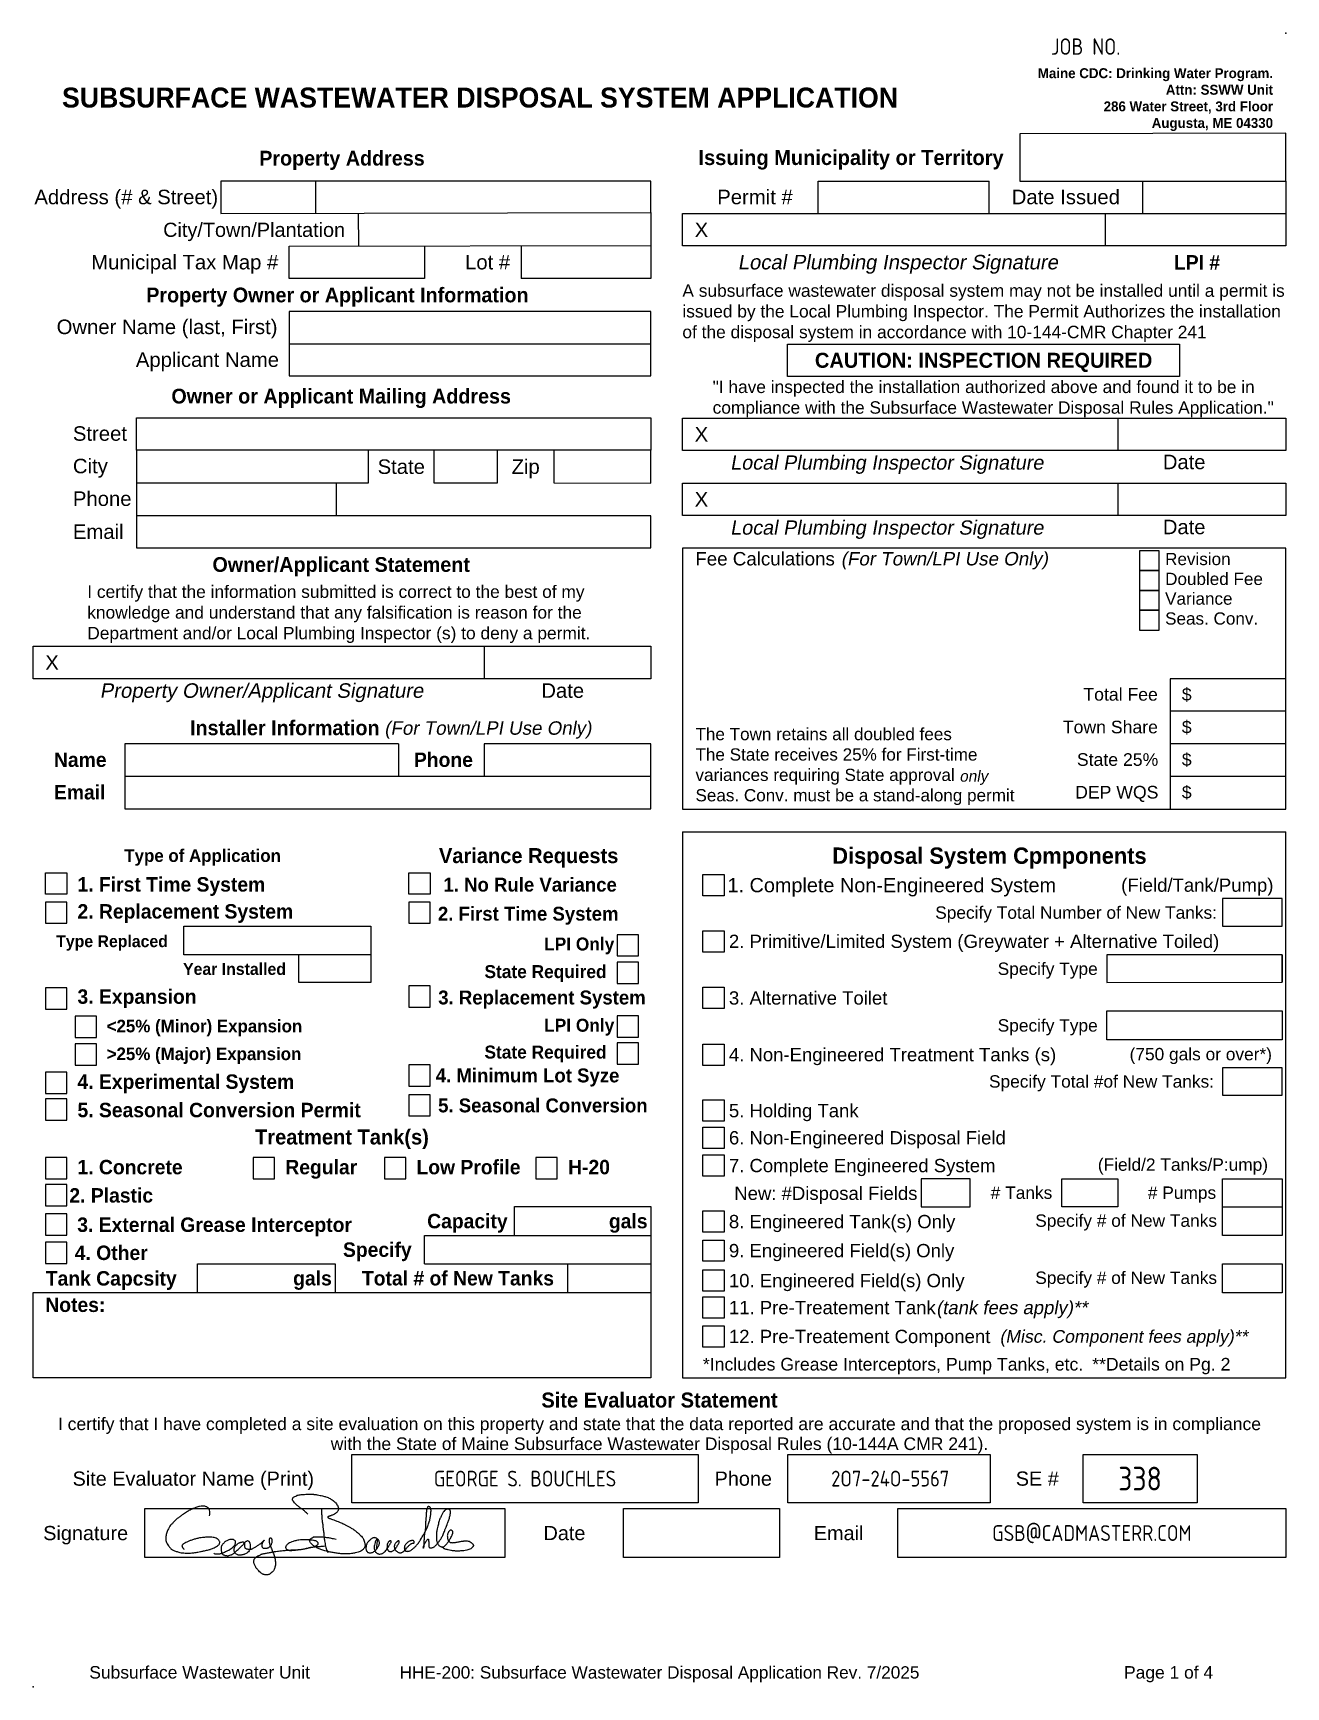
# Model space of a CAD drawing. Header units: feet. Extents: x 12.1 to 20.1, y 4 to 14.5.
import ezdxf
from ezdxf.enums import TextEntityAlignment as Align

# ---------------------------------------------------------------- set-up
doc = ezdxf.new("R2010")
doc.units = ezdxf.units.FT
doc.header["$MEASUREMENT"] = 0
for name, color, linetype in [('FORMLINES', 7, 'Continuous'), ('FORMSIGNATURE', 7, 'Continuous'), ('FORMTEXT', 1, 'Continuous'), ('POINT', 7, 'Continuous')]:
    doc.layers.add(name, color=color, linetype=linetype)
doc.styles.add('Archstyl', font='archstyl.shx', dxfattribs={"height": 0.1})
doc.styles.add('ARIAL', font='arial.ttf', dxfattribs={"height": 0.09})
doc.styles.add('BOLD', font='bold.shx', dxfattribs={"height": 0.0915})

# ---------------------------------------------------------------- blocks, each defined once
blk = doc.blocks.new('GSBSIGNBLUE')
at = {"color": 174}
for points in [[(-0.798, 0.179, 0.063334), (-0.795, 0.197, 0.079036), (-0.796, 0.211, 0.030855), (-0.8, 0.227, 0.067983), (-0.804, 0.233, 0.074044), (-0.812, 0.241, 0.07724), (-0.822, 0.246, 0.051117), (-0.834, 0.25, 0.044448), (-0.85, 0.25, 0.026075), (-0.872, 0.248, 0.045725), (-0.885, 0.245, 0.012534), (-0.9, 0.239, 0.010324), (-0.919, 0.232, 0.008638), (-0.951, 0.217, 0.023808), (-0.963, 0.21, 0.011941), (-0.977, 0.201, 0.005297), (-1.009, 0.179, 0.003086), (-1.03, 0.164, 0.007434), (-1.038, 0.158, 0.024408), (-1.048, 0.149, 0.010424), (-1.069, 0.128, 0.01277), (-1.083, 0.113, 0.0175), (-1.093, 0.101, 0.030346), (-1.1, 0.09, 0.021981), (-1.109, 0.074, 0.022877), (-1.114, 0.061, 0.019782), (-1.119, 0.045, 0.03199), (-1.122, 0.032, 0.022821), (-1.124, 0.013, 0.046204), (-1.123, -0.006, 0.060133), (-1.119, -0.02, 0.040315), (-1.114, -0.031, 0.02485), (-1.103, -0.047, 0.026717), (-1.09, -0.063, 0.047375), (-1.081, -0.071, 0.051997), (-1.069, -0.078, 0.028434), (-1.047, -0.087, 0.021965), (-1.02, -0.095, 0.028627), (-0.998, -0.098, 0.027816), (-0.963, -0.101, 0.02985), (-0.931, -0.099, 0.006069), (-0.898, -0.095, 0.014132), (-0.884, -0.092, 0.002311), (-0.865, -0.089, 0.001828), (-0.842, -0.084, 0.004541), (-0.814, -0.077, 0.007549), (-0.797, -0.073, 0.031269), (-0.79, -0.071, 0.008775), (-0.764, -0.06, 0.025166), (-0.746, -0.051, 0.031942), (-0.733, -0.042, 0.083597), (-0.727, -0.036, 0.073669), (-0.723, -0.026, 0.105066), (-0.722, -0.017, 0.099013), (-0.725, -0.008, 0.074521), (-0.732, 0, 0.065887), (-0.742, 0.007, 0.039791), (-0.757, 0.014, 0.052762), (-0.77, 0.017, 0.02078), (-0.79, 0.018, 0.0183), (-0.813, 0.018, 0.010072), (-0.842, 0.017, 0.015587), (-0.86, 0.015, 0.020786), (-0.886, 0.01, 0.019394), (-0.912, 0.003, 0.014165), (-0.937, -0.005, 0.016303), (-0.958, -0.014, 0.012849), (-0.974, -0.021, 0.014215), (-0.988, -0.029, 0.024071), (-0.996, -0.034, 0.046244), (-1, -0.038, 0.072802), (-1.001, -0.04, 0.057454), (-1.003, -0.043, 0.091715), (-1.003, -0.048, 0.074617), (-1.001, -0.054, 0.024367), (-1, -0.057, 0.01262), (-0.997, -0.061, 0.054108), (-0.994, -0.066, 0.041465), (-0.988, -0.071)], [(-0.065, 0.189, 0.019554), (-0.087, 0.211, 0.030181), (-0.102, 0.224, 0.005234), (-0.12, 0.236, -0.013015), (-0.127, 0.242, -0.01084), (-0.144, 0.255, -0.017895), (-0.153, 0.263, -0.016949), (-0.16, 0.27, -0.010453), (-0.17, 0.282, -0.013845), (-0.174, 0.287, -0.016623), (-0.177, 0.292, -0.085975), (-0.179, 0.296, -0.064654), (-0.18, 0.302, -0.08963), (-0.178, 0.308, -0.104299), (-0.176, 0.312, -0.03656), (-0.171, 0.316, -0.018859), (-0.161, 0.322, -0.011211), (-0.148, 0.329, -0.041485), (-0.145, 0.331, -0.0378), (-0.136, 0.333, -0.020892), (-0.121, 0.335, -0.000425), (-0.107, 0.337, -0.000851), (-0.1, 0.337, -0.000953), (-0.081, 0.339, -0.005404), (-0.078, 0.339, -0.016672), (-0.075, 0.339, -0.002309), (-0.054, 0.339, -0.003005), (-0.035, 0.339, -0.007865), (-0.028, 0.339, -0.017506), (-0.02, 0.338, -0.009276), (-0.004, 0.336, -0.004345), (0.007, 0.334, -0.002535), (0.026, 0.33, -0.006459), (0.044, 0.327, -0.007753), (0.06, 0.323, -0.02274), (0.07, 0.32, -0.014858), (0.086, 0.314, -0.018512), (0.094, 0.31, -0.011844), (0.107, 0.303, -0.032196), (0.123, 0.293, -0.036036), (0.135, 0.282, -0.027124), (0.143, 0.274, -0.021047), (0.152, 0.261, -0.021536), (0.158, 0.252, -0.029243), (0.161, 0.244, -0.061141), (0.163, 0.237, -0.054049), (0.163, 0.228, -0.055895), (0.162, 0.221, -0.0532), (0.159, 0.214, -0.050637), (0.154, 0.207, -0.047015), (0.147, 0.2, -0.031342), (0.133, 0.19, -0.044202), (0.123, 0.185, -0.002307), (0.113, 0.182, -0.003577), (0.107, 0.179, -0.00733), (0.098, 0.176, 0.009609), (0.091, 0.174, 0.036224), (0.089, 0.173, 0.025609), (0.085, 0.171, 0.081547), (0.083, 0.169, 0.146899), (0.083, 0.167, 0.11696), (0.083, 0.166, 0.178235), (0.083, 0.165, 0.005942), (0.085, 0.165, 0.00257), (0.088, 0.163, 0.001083), (0.096, 0.159, 0.001832), (0.102, 0.157, 0.036267), (0.119, 0.151, -0.030046), (0.139, 0.144, -0.001569), (0.152, 0.139, -0.001069), (0.17, 0.131, -0.001856), (0.197, 0.119, -0.005487), (0.206, 0.115, -0.017609), (0.214, 0.111, -0.003733), (0.252, 0.09, -0.003228), (0.275, 0.077, -0.017713), (0.279, 0.074, -0.01531), (0.283, 0.072, -0.006861), (0.29, 0.066, -0.006862), (0.298, 0.059, -0.004012), (0.312, 0.047, -0.011951), (0.321, 0.038, -0.008394), (0.334, 0.025, -0.029271), (0.345, 0.013, -0.053079), (0.349, 0.005, -0.016529), (0.352, -0.001, -0.011925), (0.355, -0.009, -0.007598), (0.357, -0.016, -0.005385), (0.359, -0.026, -0.033513), (0.362, -0.038, -0.056073), (0.362, -0.045, -0.052484), (0.361, -0.049, -0.026437), (0.359, -0.055, -0.046562), (0.354, -0.063, -0.036315), (0.347, -0.072, -0.051928), (0.337, -0.081, -0.050182), (0.325, -0.088, -0.031154), (0.31, -0.094, -0.024006), (0.289, -0.099, -0.016043), (0.261, -0.104, -0.022657), (0.24, -0.106, -0.016955), (0.211, -0.106, -0.020328), (0.187, -0.105, -0.007924), (0.161, -0.102, -0.007089), (0.132, -0.097, -0.007698), (0.101, -0.092, -0.008047), (0.071, -0.085, -0.019206), (0.053, -0.08, -0.013101), (0.026, -0.071, -0.033025), (0.001, -0.06, -0.033202), (-0.021, -0.046, -0.028447), (-0.031, -0.038, -0.024996), (-0.041, -0.029, -0.056174), (-0.048, -0.018, -0.081798), (-0.051, -0.01, -0.108294), (-0.051, -0.002, -0.13766), (-0.048, 0.003, -0.029457), (-0.044, 0.007, -0.021589), (-0.038, 0.011, -0.020711), (-0.026, 0.018, -0.063352), (-0.022, 0.02, -0.046492), (-0.014, 0.021, -0.013816), (0.011, 0.022, -0.003481), (0.036, 0.021, -0.010303), (0.045, 0.021, -0.01522), (0.048, 0.021, -0.001331), (0.083, 0.016, -0.0214), (0.108, 0.012, -0.01411), (0.145, 0.003)], [(0.037, 0.229, 0.003467), (0.037, 0.204, 0.006386), (0.038, 0.191, 0.000552), (0.04, 0.154, 0.00966), (0.04, 0.152, 0.020752), (0.043, 0.133, -0.015249), (0.047, 0.107, -0.00084), (0.049, 0.082, -0.000666), (0.053, 0.05, -0.002816), (0.055, 0.027, 0.002237), (0.058, -0.002, 0.018042), (0.059, -0.009, 0.003032), (0.067, -0.049, 0.041116), (0.072, -0.066, 0.02235), (0.084, -0.095)], [(-0.766, -0.1, 0.047056), (-0.758, -0.105, 0.077298), (-0.753, -0.106, 0.008049), (-0.744, -0.106, 0.019036), (-0.741, -0.106, 0.013635), (-0.732, -0.106, 0.01343), (-0.722, -0.105, 0.022878), (-0.709, -0.102, 0.039547), (-0.701, -0.1, 0.010766), (-0.695, -0.097, 0.004008), (-0.678, -0.089, 0.004162), (-0.656, -0.079, 0.012808), (-0.649, -0.075, 0.029307), (-0.643, -0.071, 0.012737), (-0.63, -0.061, 0.012429), (-0.623, -0.055, 0.013627), (-0.617, -0.049, 0.04032), (-0.612, -0.043, 0.044489), (-0.608, -0.036, 0.04545), (-0.606, -0.031, 0.028475), (-0.604, -0.023, 0.029525), (-0.604, -0.017, 0.047902), (-0.604, -0.014, 0.117801), (-0.605, -0.011, 0.05658), (-0.61, -0.005, 0.054183), (-0.617, -0.001, 0.069538), (-0.622, 0.001, 0.055374), (-0.629, 0.002, 0.036156), (-0.64, 0.001, 0.027724), (-0.654, -0.001, 0.034129), (-0.664, -0.005, 0.03549), (-0.676, -0.011, 0.050616), (-0.683, -0.016, 0.022899), (-0.69, -0.023, 0.019313), (-0.698, -0.032, 0.011929), (-0.703, -0.038, 0.017065), (-0.706, -0.043, 0.063947), (-0.709, -0.049, 0.041694), (-0.711, -0.06, 0.037718), (-0.711, -0.071, 0.029773), (-0.71, -0.084, 0.027815), (-0.709, -0.093, 0.03497), (-0.706, -0.099, 0.07458), (-0.702, -0.107, 0.084842), (-0.696, -0.112, 0.041211), (-0.691, -0.114, 0.029808), (-0.683, -0.117, 0.031254), (-0.671, -0.119, 0.045488), (-0.663, -0.12, 0.042608), (-0.653, -0.118, 0.034611), (-0.64, -0.114, 0.014947), (-0.63, -0.11, 0.036286), (-0.626, -0.108, 0.019241), (-0.618, -0.103, 0.022898), (-0.612, -0.098, 0.001467), (-0.601, -0.088, 0.001607), (-0.591, -0.079, 0.000553), (-0.58, -0.069, 0.000597), (-0.57, -0.059, 0.007389), (-0.56, -0.049, 0.007852), (-0.55, -0.04, 0.038742), (-0.545, -0.033, -0.032622), (-0.538, -0.025, -0.015228), (-0.534, -0.02, -0.011054), (-0.527, -0.014, -0.025086), (-0.525, -0.012, -0.012804), (-0.521, -0.01, -0.145299), (-0.514, -0.007, -0.154848), (-0.507, -0.01, -0.073293), (-0.503, -0.013, -0.069104), (-0.5, -0.018, -0.029572), (-0.498, -0.024, -0.019941), (-0.496, -0.034, -0.038167), (-0.494, -0.049, -0.045155), (-0.495, -0.063, -0.060013), (-0.497, -0.071, -0.044884), (-0.502, -0.082, -0.064715), (-0.514, -0.096, -0.079827), (-0.526, -0.104, -0.016987), (-0.536, -0.108, -0.019803), (-0.545, -0.111, -0.016699), (-0.556, -0.114, -0.019991), (-0.566, -0.116, -0.057911), (-0.576, -0.116, -0.064595), (-0.586, -0.114, -0.0503), (-0.592, -0.111, -0.034874), (-0.601, -0.105, -0.034967), (-0.607, -0.099, -0.045653), (-0.611, -0.093, -0.080633), (-0.614, -0.086, -0.059312), (-0.615, -0.076, -0.055072), (-0.614, -0.065, -0.069013), (-0.611, -0.056, -0.028116), (-0.606, -0.049, -0.032813), (-0.601, -0.043, -0.025014), (-0.593, -0.035, -0.03212), (-0.586, -0.029, -0.027142), (-0.578, -0.024, -0.034642), (-0.571, -0.021, -0.023141), (-0.565, -0.019, -0.02186), (-0.559, -0.018, -0.032155), (-0.553, -0.017, -0.028315), (-0.547, -0.017, -0.060544), (-0.542, -0.018, -0.112785), (-0.54, -0.02, -0.080296), (-0.538, -0.022, -0.100268), (-0.537, -0.024, -0.019692), (-0.537, -0.029, 0.01007), (-0.537, -0.038, 0.004202), (-0.536, -0.048, 0.006874), (-0.536, -0.053, 0.119394), (-0.534, -0.06, 0.110135), (-0.528, -0.065, 0.04801), (-0.524, -0.067, 0.033595), (-0.517, -0.069, 0.024154), (-0.506, -0.071, 0.034817), (-0.499, -0.072, 0.042767), (-0.489, -0.071, 0.061444), (-0.482, -0.069, 0.011652), (-0.476, -0.066, 0.009363), (-0.468, -0.061, 0.006192), (-0.449, -0.051, 0.020646), (-0.443, -0.047, 0.006627), (-0.436, -0.042, 0.004577), (-0.425, -0.034, 0.001556), (-0.414, -0.026, 0.002358), (-0.408, -0.02, 0.007592), (-0.402, -0.015, 0.016614), (-0.399, -0.013, 0.032652), (-0.397, -0.011, -0.017692), (-0.393, -0.007, -0.01043), (-0.392, -0.005, -0.034325), (-0.392, -0.005, -0.469087), (-0.391, -0.005, -0.189596), (-0.391, -0.006, -0.097243), (-0.392, -0.007, -0.017836), (-0.396, -0.011, -0.015823), (-0.399, -0.015, 0.032084), (-0.4, -0.016, 0.050155), (-0.401, -0.018, 0.020564), (-0.404, -0.024, 0.02126), (-0.406, -0.028, 0.017019), (-0.407, -0.035, 0.035805), (-0.408, -0.04, 0.035785), (-0.409, -0.046, 0.056894), (-0.408, -0.049, 0.037687), (-0.406, -0.054, 0.077869), (-0.403, -0.059, 0.094761), (-0.399, -0.061, 0.061992), (-0.395, -0.063, 0.037497), (-0.387, -0.064, 0.024317), (-0.377, -0.064, 0.036401), (-0.371, -0.064, 0.039412), (-0.365, -0.062, 0.037549), (-0.36, -0.06, 0.058642), (-0.353, -0.055, 0.041075), (-0.345, -0.046, 0.023236), (-0.339, -0.039, 0.028208), (-0.335, -0.032, 0.038185), (-0.331, -0.022, 0.078415), (-0.33, -0.017, 0.014953), (-0.33, -0.013, 0.007353), (-0.331, -0.005, 0.009756), (-0.331, 0.001, 0.0202), (-0.332, 0.004, 0.142941), (-0.333, 0.006, 0.060312), (-0.337, 0.01, 0.078888), (-0.342, 0.012, 0.127717), (-0.346, 0.012, 0.083145), (-0.348, 0.011, 0.097039), (-0.35, 0.009, 0.073001), (-0.351, 0.006, 0.049926), (-0.353, 0, 0.020751), (-0.353, -0.006, 0.02437), (-0.353, -0.012, 0.029547), (-0.351, -0.026, 0.03786), (-0.348, -0.037, 0.002876), (-0.344, -0.048, 0.003584), (-0.34, -0.058, 0.001013), (-0.334, -0.074, 0.001251), (-0.328, -0.088, 0.013901), (-0.322, -0.103, -0.015048), (-0.316, -0.117, -0.017553), (-0.314, -0.123, -0.01671), (-0.312, -0.13, -0.022252), (-0.31, -0.137, -0.009231), (-0.308, -0.152, -0.013032), (-0.307, -0.164, -0.011765), (-0.307, -0.179, -0.032701), (-0.307, -0.189, -0.02471), (-0.31, -0.204, -0.042031), (-0.314, -0.216, -0.044391), (-0.319, -0.228, -0.02984), (-0.324, -0.234, -0.021222), (-0.332, -0.243, -0.036468), (-0.343, -0.253, -0.058006), (-0.351, -0.258, -0.049504), (-0.358, -0.26, -0.040171), (-0.367, -0.262, -0.032149), (-0.379, -0.262, -0.033323), (-0.39, -0.26, -0.029201), (-0.399, -0.258, -0.050238), (-0.404, -0.256, -0.045558), (-0.412, -0.25, -0.025673), (-0.425, -0.239, -0.005647), (-0.435, -0.227, -0.01206), (-0.44, -0.222, -0.012256), (-0.447, -0.214, -0.015196), (-0.452, -0.207, -0.023128), (-0.455, -0.201, -0.011463), (-0.461, -0.19, -0.025541), (-0.465, -0.18, -0.040064), (-0.467, -0.173, -0.048493), (-0.468, -0.168, -0.028112), (-0.467, -0.16, -0.035555), (-0.466, -0.151, -0.05184), (-0.464, -0.146, -0.055307), (-0.46, -0.14, -0.037314), (-0.453, -0.133, -0.019216), (-0.444, -0.125, -0.050507), (-0.44, -0.123, -0.004072), (-0.434, -0.12, 0.003424), (-0.427, -0.117, 0.003364), (-0.419, -0.112, -0.004514), (-0.413, -0.109, -0.039184), (-0.405, -0.106, -0.02915), (-0.393, -0.103, -0.015712), (-0.382, -0.102, 0.018202), (-0.372, -0.1, 0.000067), (-0.358, -0.098, -0.00008), (-0.344, -0.095, -0.000054), (-0.321, -0.09, -0.000365), (-0.318, -0.09, -0.013378), (-0.313, -0.089, -0.002883), (-0.292, -0.086, -0.00069), (-0.273, -0.084, -0.002233), (-0.267, -0.083, -0.00124), (-0.261, -0.083, -0.000378), (-0.24, -0.08, -0.001379), (-0.226, -0.079, -0.001542), (-0.214, -0.078, -0.018517), (-0.197, -0.077, 0.009624), (-0.166, -0.076, 0.004083), (-0.138, -0.074, 0.007007), (-0.122, -0.072, 0.011882), (-0.101, -0.07, 0.012949), (-0.083, -0.066, 0.00081), (-0.074, -0.065, 0.000343), (-0.054, -0.061, 0.001269), (-0.033, -0.056, 0.003092), (-0.024, -0.054, 0.045354), (-0.02, -0.053, 0.01151), (-0.005, -0.046, 0.023951), (0.002, -0.042, 0.03098), (0.007, -0.039, 0.119903), (0.011, -0.034, 0.104066), (0.012, -0.028, 0.071864), (0.011, -0.024, 0.080117), (0.01, -0.02, 0.080628), (0.006, -0.016, 0.059511), (-0.001, -0.012, 0.03211), (-0.012, -0.008, 0.031617), (-0.023, -0.005, 0.018995), (-0.041, -0.003, 0.011454), (-0.069, -0.001, 0.015586), (-0.106, -0.001, 0.022676), (-0.131, -0.003, 0.028372), (-0.149, -0.006, 0.020094), (-0.175, -0.013, 0.026838), (-0.194, -0.021, 0.034471), (-0.209, -0.028, 0.048729), (-0.216, -0.034, 0.038812), (-0.225, -0.043, 0.07572), (-0.23, -0.053, 0.138463), (-0.231, -0.059, 0.108715), (-0.229, -0.064, 0.066398), (-0.223, -0.07, 0.043731), (-0.215, -0.075, 0.065569), (-0.209, -0.078, 0.064745), (-0.194, -0.08, 0.027433), (-0.157, -0.077, 0.004042), (-0.115, -0.072, 0.01346), (-0.103, -0.07, 0.007851), (-0.074, -0.064, -0.008919), (-0.048, -0.058, -0.003816), (-0.023, -0.054, -0.017644), (-0.017, -0.053, -0.007749), (-0.01, -0.052, 0.001438), (0.027, -0.05, 0.002074), (0.04, -0.049, 0.001082), (0.065, -0.047)]]:
    blk.add_lwpolyline(points, format="xyb", dxfattribs=at)
at = {"color": 174, "flags": 128}
blk.add_lwpolyline([(0.447, -0.063, 0.019069), (0.45, -0.045, 0.021797), (0.452, -0.029, 0.015141), (0.454, -0.001, 0.084774), (0.453, 0.004, 0.124986), (0.45, 0.008, 0.075767), (0.444, 0.012, 0.070021), (0.435, 0.015, 0.08714), (0.427, 0.015, 0.047481), (0.419, 0.013, 0.059054), (0.413, 0.009, 0.022873), (0.405, 0.004, 0.018121), (0.396, -0.005, 0.017692), (0.385, -0.015, 0.032686), (0.38, -0.022, 0.044538), (0.376, -0.028, 0.028895), (0.372, -0.039, 0.029198), (0.37, -0.049, 0.025987), (0.368, -0.06, 0.046246), (0.368, -0.068, 0.039191), (0.37, -0.078, 0.086301), (0.373, -0.085, 0.079324), (0.38, -0.092, 0.092956), (0.387, -0.096, 0.066943), (0.399, -0.097, 0.057401), (0.413, -0.096, 0.077201), (0.423, -0.092, 0.039801), (0.433, -0.086, 0.044164), (0.441, -0.078, 0.023845), (0.449, -0.068, 0.020117), (0.458, -0.054, 0.027302), (0.464, -0.042, 0.037642), (0.467, -0.033, 0.082517), (0.469, -0.022, 0.072199), (0.466, -0.01, 0.031741), (0.463, -0.004, 0.045976), (0.461, 0, 0.062258), (0.458, 0.004, 0.107768), (0.455, 0.005, 0.149442), (0.452, 0.005, 0.151165), (0.449, 0.003, 0.0158), (0.447, -0.001, 0.009207), (0.443, -0.006, 0.005613), (0.438, -0.016, 0.021415), (0.437, -0.019, 0.050281), (0.436, -0.022, 0.009029), (0.432, -0.04, 0.013887), (0.429, -0.059, 0.054918), (0.429, -0.063, 0.047613), (0.43, -0.067, 0.016009), (0.434, -0.079, 0.013221), (0.437, -0.088, 0.041183), (0.439, -0.091, 0.063336), (0.441, -0.093, 0.020718), (0.447, -0.098, 0.032952), (0.453, -0.103, 0.041769), (0.459, -0.105, 0.083978), (0.466, -0.107, 0.049346), (0.478, -0.106, 0.036459), (0.488, -0.104, 0.045871), (0.495, -0.1, 0.043766), (0.505, -0.094, 0.06048), (0.512, -0.087, 0.011224), (0.521, -0.075, 0.011109), (0.529, -0.062, 0.000206), (0.538, -0.048, 0.000448), (0.542, -0.042, 0.001205), (0.546, -0.036, 0.000755), (0.552, -0.026, 0.040135), (0.555, -0.02, 0.053738), (0.557, -0.016, 0.08952), (0.557, -0.013, 0.088537), (0.556, -0.011, 0.105258), (0.554, -0.009, 0.089576), (0.552, -0.008, 0.067026), (0.549, -0.008, 0.080409), (0.547, -0.008, 0.053454), (0.544, -0.01, 0.043186), (0.541, -0.012, 0.029945), (0.538, -0.015, 0.027491), (0.535, -0.019, 0.040188), (0.531, -0.025, 0.045762), (0.528, -0.031, 0.024242), (0.527, -0.037, 0.032881), (0.526, -0.041, 0.015479), (0.526, -0.047, 0.01074), (0.526, -0.055, 0.012799), (0.527, -0.061, 0.012342), (0.527, -0.067, 0.058575), (0.529, -0.072, 0.04527), (0.532, -0.079, 0.061147), (0.535, -0.082, 0.047795), (0.539, -0.085, 0.087204), (0.544, -0.087, 0.072466), (0.552, -0.088, 0.059061), (0.56, -0.087, 0.057003), (0.568, -0.083, 0.030902), (0.577, -0.077, 0.044845), (0.583, -0.072, 0.014436), (0.59, -0.063, 0.021023), (0.595, -0.057, 0.00772), (0.601, -0.048, 0.005676), (0.608, -0.036, 0.010636), (0.614, -0.027, 0.0303), (0.615, -0.024, 0.066996), (0.616, -0.022, 0.023738), (0.616, -0.016, 0.043793), (0.616, -0.013, 0.08735), (0.615, -0.011, 0.199056), (0.614, -0.009, 0.119841), (0.61, -0.009, 0.035728), (0.607, -0.01, 0.058385), (0.606, -0.011, 0.026167), (0.602, -0.013, 0.018239), (0.598, -0.017, 0.012878), (0.595, -0.02, 0.010292), (0.59, -0.024, 0.044345), (0.587, -0.03, 0.032127), (0.582, -0.038, 0.061046), (0.58, -0.045, 0.06067), (0.579, -0.053, 0.042567), (0.581, -0.061, 0.043732), (0.583, -0.068, 0.023406), (0.586, -0.074, 0.028089), (0.588, -0.078, 0.048202), (0.592, -0.082, 0.025505), (0.6, -0.089, 0.051452), (0.61, -0.095, 0.062482), (0.618, -0.098, 0.064996), (0.626, -0.099, 0.10661), (0.631, -0.098, 0.022686), (0.636, -0.095, 0.015494), (0.643, -0.09, 0.00883), (0.656, -0.081, 0.034054), (0.659, -0.078, 0.029625), (0.665, -0.071, -0.017431), (0.675, -0.058, -0.003404), (0.682, -0.051, -0.003555), (0.688, -0.044, -0.034055), (0.697, -0.036, -0.046767), (0.704, -0.031, -0.042353), (0.707, -0.029, -0.020781), (0.714, -0.027, -0.105194), (0.719, -0.027, 0.129532), (0.723, -0.027, 0.206149), (0.727, -0.024, 0.132467), (0.728, -0.017, 0.036267), (0.727, -0.015, 0.048404), (0.726, -0.012, 0.08444), (0.724, -0.009, 0.118296), (0.721, -0.007, 0.083141), (0.717, -0.006, 0.044028), (0.708, -0.007, 0.013801), (0.701, -0.009, 0.019775), (0.696, -0.01, 0.036647), (0.688, -0.014, 0.044248), (0.681, -0.018, 0.033369), (0.676, -0.023, 0.018407), (0.668, -0.031, 0.020995), (0.66, -0.041, 0.051857), (0.658, -0.045, 0.047214), (0.656, -0.049, 0.027368), (0.655, -0.057, 0.021453), (0.654, -0.064, 0.027132), (0.655, -0.069, 0.053433), (0.655, -0.073, 0.050438), (0.657, -0.078, 0.074963), (0.659, -0.081, 0.056893), (0.663, -0.084, 0.080418), (0.668, -0.086, 0.05487), (0.676, -0.087, 0.056375), (0.687, -0.086, 0.063057), (0.696, -0.083, 0.02568), (0.707, -0.076, 0.037366), (0.714, -0.071, 0.003797), (0.723, -0.064, 0.004375), (0.73, -0.057, 0.004628), (0.74, -0.048, 0.007382), (0.746, -0.042, 0.036567), (0.756, -0.03, 0.023158), (0.77, -0.009, 0.000414), (0.774, -0.002, -0.000463), (0.778, 0.005, -0.002416), (0.796, 0.035, 0.006884), (0.803, 0.046, 0.016806), (0.804, 0.049, 0.002127), (0.816, 0.073, 0.002215), (0.826, 0.094, 0.006237), (0.829, 0.101, 0.01736), (0.832, 0.108, 0.007422), (0.838, 0.126, 0.006099), (0.843, 0.141, 0.016697), (0.844, 0.146, 0.008248), (0.845, 0.152, 0.003825), (0.848, 0.166, 0.003174), (0.85, 0.18, 0.004701), (0.852, 0.19, 0.011962), (0.852, 0.196, 0.005353), (0.853, 0.209, 0.018213), (0.854, 0.217, 0.027865), (0.853, 0.222, 0.049847), (0.853, 0.226, 0.021213), (0.85, 0.234, 0.026481), (0.847, 0.24, 0.047344), (0.845, 0.243, 0.067569), (0.843, 0.245, 0.044818), (0.84, 0.246, 0.094203), (0.836, 0.247, 0.09821), (0.832, 0.247, 0.06865), (0.829, 0.245, 0.131269), (0.828, 0.244, 0.015705), (0.827, 0.242, 0.007132), (0.825, 0.236, 0.00626), (0.821, 0.224, 0.020384), (0.82, 0.221, 0.03675), (0.819, 0.216, 0.011237), (0.818, 0.2, 0.020066), (0.818, 0.184, -0.032058), (0.817, 0.175, -0.030745), (0.816, 0.167, 0.038738), (0.815, 0.16, 0.001194), (0.814, 0.147, -0.000979), (0.813, 0.132, -0.000159), (0.812, 0.115, 0.000143), (0.811, 0.098, 0.006544), (0.811, 0.084, -0.006691), (0.81, 0.072, -0.048437), (0.808, 0.057, 0.035788), (0.804, 0.038, 0.005689), (0.802, 0.017, 0.008191), (0.801, 0.001, 0.002444), (0.8, -0.014, 0.002129), (0.799, -0.033, 0.00847), (0.799, -0.044, -0.007188), (0.798, -0.058, -0.028277), (0.798, -0.062, -0.119086), (0.797, -0.063, -0.294302), (0.797, -0.064, -0.226316), (0.796, -0.063, -0.14742), (0.796, -0.062, -0.023786), (0.797, -0.057, -0.020806), (0.8, -0.044, -0.034569), (0.803, -0.037, -0.024835), (0.806, -0.029, -0.014619), (0.814, -0.016, -0.014577), (0.82, -0.008, -0.01756), (0.825, -0.001, -0.057482), (0.829, 0.003, -0.131702), (0.832, 0.003, -0.133331), (0.834, 0.003, -0.236408), (0.834, 0.002, -0.030291), (0.835, 0, -0.009713), (0.835, -0.006, -0.001378), (0.836, -0.014, -0.001534), (0.836, -0.02, -0.030978), (0.836, -0.032, 0.028815), (0.836, -0.045, 0.055094), (0.837, -0.052, 0.081927), (0.839, -0.056, 0.088041), (0.841, -0.058, 0.066257), (0.845, -0.06, 0.039651), (0.849, -0.061, 0.061455), (0.852, -0.062, 0.047036), (0.856, -0.061, 0.021318), (0.864, -0.059, 0.022755), (0.873, -0.055, 0.038044), (0.878, -0.053, 0.057134), (0.884, -0.047, 0.023267), (0.898, -0.032, 0.011139), (0.913, -0.013, 0.017238), (0.922, -0.001, 0.015407), (0.935, 0.02, 0.028732), (0.941, 0.032, 0.003341), (0.947, 0.047, 0.003922), (0.953, 0.061, 0.000764), (0.962, 0.084, 0.001016), (0.969, 0.102, 0.003259), (0.976, 0.122, 0.002579), (0.985, 0.148, 0.0113), (0.99, 0.16, 0.008778), (0.994, 0.176, 0.021524), (0.996, 0.185, 0.015251), (0.998, 0.197, 0.033611), (0.998, 0.205, 0.033431), (0.998, 0.212, 0.059751), (0.996, 0.217, 0.062417), (0.994, 0.222, 0.070388), (0.99, 0.225, 0.072667), (0.987, 0.227, 0.05231), (0.983, 0.228, 0.040545), (0.977, 0.229, 0.047609), (0.971, 0.228, 0.062252), (0.966, 0.226, 0.060338), (0.961, 0.223, 0.038915), (0.955, 0.217, 0.024358), (0.945, 0.204, 0.040078), (0.94, 0.196, 0.008805), (0.935, 0.186, -0.0086), (0.93, 0.175, -0.008918), (0.923, 0.163, 0.015839), (0.92, 0.157, 0.0288), (0.917, 0.15, 0.012367), (0.912, 0.133, 0.004815), (0.908, 0.116, 0.005219), (0.904, 0.1, 0.005943), (0.9, 0.082, 0.009821), (0.897, 0.071, 0.012241), (0.895, 0.057, 0.013529), (0.894, 0.045, 0.002609), (0.894, 0.04, 0.002336), (0.894, 0.035, 0.008537), (0.893, 0.025, 0.006686), (0.893, 0.012, 0.019438), (0.894, 0.004, 0.013455), (0.895, -0.007, 0.025888), (0.897, -0.014, 0.021744), (0.899, -0.022, 0.036414), (0.901, -0.027, 0.019974), (0.906, -0.035, 0.056041), (0.912, -0.043, 0.054713), (0.92, -0.049, 0.059689), (0.926, -0.052, 0.052212), (0.933, -0.054, 0.071168), (0.943, -0.054, 0.092321), (0.951, -0.051, 0.03528), (0.957, -0.047, 0.040799), (0.962, -0.042, 0.014553), (0.971, -0.032, 0.016368), (0.978, -0.022, 0.008634), (0.99, -0.004, 0.021657), (0.994, 0.003, 0.003152), (0.998, 0.01, 0.001572), (1.005, 0.024, 0.003061), (1.01, 0.034, 0.004151), (1.013, 0.041, 0.054884), (1.015, 0.045, 0.029181), (1.016, 0.052, 0.074558), (1.016, 0.058, 0.068342), (1.014, 0.064, 0.086031), (1.011, 0.067, 0.080434), (1.007, 0.07, 0.110612), (1.002, 0.071, 0.102336), (0.997, 0.07, 0.072383), (0.991, 0.066, 0.076952), (0.986, 0.061, 0.020711), (0.983, 0.055, 0.022743), (0.98, 0.05, 0.024474), (0.977, 0.041, 0.029196), (0.975, 0.034, 0.051184), (0.975, 0.024, 0.040153), (0.976, 0.012, 0.02356), (0.978, 0.004, 0.033034), (0.98, -0.002, 0.033035), (0.982, -0.007, 0.025607), (0.986, -0.012, 0.064788), (0.991, -0.017, 0.072673), (0.996, -0.02, 0.069103), (1.005, -0.022, 0.04806), (1.017, -0.022, 0.007862), (1.036, -0.02, 0.013121), (1.048, -0.018, 0.002229), (1.062, -0.015, -0.002885), (1.073, -0.013, -0.003564), (1.086, -0.011, -0.004558), (1.096, -0.01, -0.029202), (1.101, -0.009, -0.010233), (1.117, -0.009, -0.024797), (1.129, -0.01, -0.047428), (1.135, -0.011, -0.057891), (1.14, -0.013, -0.021229), (1.152, -0.021, -0.016945), (1.16, -0.028, -0.033603), (1.164, -0.032, -0.065099), (1.167, -0.036, -0.067895), (1.169, -0.041, -0.054437), (1.17, -0.045, -0.100087), (1.169, -0.047, -0.041196), (1.168, -0.049, -0.026614), (1.166, -0.052, -0.019934), (1.163, -0.055, -0.011429), (1.159, -0.059, -0.056048), (1.15, -0.067, -0.044437), (1.136, -0.073, -0.036772), (1.12, -0.078, -0.026424), (1.098, -0.082, -0.011628), (1.074, -0.084, -0.017443), (1.058, -0.085, -0.017575), (1.03, -0.084, -0.029052), (1.013, -0.082, -0.004742), (1.001, -0.08, -0.002826), (0.981, -0.076, -0.005069), (0.974, -0.074, -0.002666), (0.959, -0.07, -0.084533), (0.952, -0.067, -0.04308), (0.94, -0.058)], format="xyb", dxfattribs=at)

msp = doc.modelspace()

# ---------------------------------------------------------------- linework, layer by layer
at = {"layer": 'FORMLINES'}
for p, q in [((16.032, 13.562), (13.306, 13.562)), ((13.306, 13.562), (13.307, 13.357)), ((13.906, 13.562), (13.906, 13.358)), ((16.032, 13.363), (16.032, 13.562)), ((17.091, 13.562), (18.176, 13.562)), ((17.091, 13.357), (17.091, 13.562)), ((18.176, 13.357), (18.176, 13.562)), ((19.148, 13.357), (19.148, 13.562)), ((20.054, 13.562), (20.056, 13.357)), ((13.307, 13.357), (16.032, 13.363)), ((14.177, 13.359), (14.178, 13.15)), ((16.032, 13.363), (16.032, 13.154)), ((16.231, 13.151), (16.231, 13.357)), ((16.231, 13.357), (20.056, 13.357)), ((18.913, 13.151), (18.913, 13.357)), ((20.056, 13.357), (20.056, 13.151)), ((13.739, 13.149), (16.032, 13.154)), ((13.74, 12.945), (13.739, 13.149)), ((14.597, 13.15), (14.597, 12.945)), ((15.209, 13.152), (15.209, 12.945)), ((16.032, 13.154), (16.032, 12.945)), ((20.056, 13.151), (16.231, 13.151)), ((14.597, 12.945), (13.74, 12.945)), ((16.032, 12.945), (15.209, 12.945)), ((16.032, 12.736), (13.74, 12.736)), ((13.74, 12.736), (13.74, 12.529)), ((16.032, 12.529), (16.032, 12.736)), ((13.74, 12.529), (13.74, 12.327)), ((16.032, 12.327), (16.032, 12.529)), ((16.897, 12.324), (16.897, 12.529)), ((16.897, 12.529), (19.382, 12.529)), ((19.382, 12.529), (19.382, 12.324)), ((13.74, 12.327), (16.032, 12.327)), ((19.382, 12.324), (16.897, 12.324)), ((12.773, 11.856), (12.773, 12.062)), ((12.773, 12.062), (16.032, 12.062)), ((16.032, 12.062), (16.032, 11.856)), ((18.99, 12.059), (18.99, 11.855)), ((16.032, 11.856), (12.773, 11.856)), ((12.773, 11.856), (12.773, 11.649)), ((14.657, 11.856), (14.657, 11.649)), ((15.059, 11.649), (15.059, 11.856)), ((15.417, 11.856), (15.417, 11.649)), ((16.032, 11.647), (16.032, 11.856)), ((12.773, 11.649), (12.773, 11.44)), ((14.657, 11.649), (15.059, 11.649)), ((15.417, 11.649), (16.032, 11.647)), ((18.99, 11.648), (18.99, 11.443)), ((12.773, 11.44), (12.773, 11.238)), ((16.032, 11.44), (12.773, 11.44)), ((16.032, 11.238), (16.032, 11.44)), ((12.773, 11.238), (16.032, 11.238)), ((14.976, 10.614), (14.976, 10.408)), ((19.322, 10.408), (19.322, 9.582)), ((20.056, 10.408), (19.322, 10.408)), ((20.056, 10.202), (19.322, 10.202)), ((12.699, 9.995), (12.699, 9.789)), ((14.432, 9.995), (12.699, 9.995)), ((14.432, 9.995), (14.432, 9.789)), ((16.032, 9.995), (14.976, 9.995)), ((14.976, 9.995), (14.976, 9.789)), ((16.032, 9.789), (16.032, 9.995)), ((20.056, 9.995), (19.322, 9.995)), ((12.699, 9.789), (12.699, 9.583)), ((16.032, 9.789), (12.699, 9.789)), ((16.032, 9.583), (16.032, 9.789)), ((20.056, 9.788), (19.322, 9.788)), ((12.699, 9.583), (16.032, 9.583)), ((16.231, 9.437), (20.056, 9.437)), ((16.231, 9.437), (16.231, 5.977)), ((20.056, 5.977), (20.056, 9.437)), ((13.072, 8.659), (13.072, 8.841)), ((13.072, 8.841), (14.257, 8.841)), ((14.257, 8.841), (14.257, 8.659)), ((14.257, 8.659), (13.072, 8.659)), ((13.801, 8.482), (13.801, 8.659)), ((14.257, 8.659), (14.257, 8.482)), ((14.257, 8.482), (13.801, 8.482)), ((19.653, 7.062), (20.032, 7.062)), ((13.158, 6.7), (14.03, 6.7)), ((13.158, 6.518), (13.158, 6.7)), ((14.03, 6.7), (14.03, 6.518)), ((16.231, 5.977), (20.056, 5.977)), ((16.9, 5.492), (18.181, 5.492)), ((16.9, 5.186), (16.9, 5.492)), ((18.181, 5.492), (18.181, 5.186)), ((18.181, 5.186), (16.9, 5.186))]:
    msp.add_line(p, q, dxfattribs=at)
at = {"layer": 'FORMLINES', "flags": 128}
for points in [[(18.369, 13.861), (18.37, 13.562), (20.054, 13.562), (20.054, 13.865)], [(16.231, 12.059), (20.056, 12.059), (20.056, 11.855), (16.231, 11.855)], [(16.231, 11.648), (20.056, 11.648), (20.056, 11.443), (16.231, 11.443)], [(20.056, 11.236), (16.231, 11.236), (16.231, 9.582), (20.056, 9.582)], [(19.253, 11.093), (19.253, 11.219), (19.127, 11.219), (19.127, 11.093)], [(19.253, 10.968), (19.253, 11.093), (19.127, 11.093), (19.127, 10.968)], [(19.253, 10.842), (19.253, 10.968), (19.127, 10.968), (19.127, 10.842)], [(19.253, 10.716), (19.253, 10.842), (19.127, 10.842), (19.127, 10.716)], [(12.117, 10.614), (16.032, 10.614), (16.032, 10.408), (12.117, 10.408)], [(12.33, 9.042), (12.195, 9.042), (12.195, 9.177), (12.33, 9.177)], [(14.633, 9.042), (14.498, 9.042), (14.498, 9.177), (14.633, 9.177)], [(16.495, 9.033), (16.36, 9.033), (16.36, 9.168), (16.495, 9.168)], [(19.654, 8.841), (20.032, 8.841), (20.032, 9.015), (19.654, 9.015)], [(12.33, 8.858), (12.33, 8.993), (12.195, 8.993), (12.195, 8.858)], [(14.633, 8.858), (14.633, 8.993), (14.498, 8.993), (14.498, 8.858)], [(16.495, 8.676), (16.36, 8.676), (16.36, 8.811), (16.495, 8.811)], [(15.952, 8.651), (15.952, 8.786), (15.817, 8.786), (15.817, 8.651)], [(15.952, 8.476), (15.952, 8.611), (15.817, 8.611), (15.817, 8.476)], [(12.33, 8.314), (12.33, 8.449), (12.195, 8.449), (12.195, 8.314)], [(14.633, 8.327), (14.633, 8.462), (14.498, 8.462), (14.498, 8.327)], [(16.495, 8.318), (16.36, 8.318), (16.36, 8.453), (16.495, 8.453)], [(18.92, 8.12), (18.92, 8.303), (20.032, 8.303), (20.032, 8.12)], [(12.519, 8.135), (12.519, 8.27), (12.384, 8.27), (12.384, 8.135)], [(15.952, 8.136), (15.952, 8.271), (15.817, 8.271), (15.817, 8.136)], [(12.519, 7.96), (12.519, 8.095), (12.384, 8.095), (12.384, 7.96)], [(15.952, 7.966), (15.952, 8.101), (15.817, 8.101), (15.817, 7.966)], [(16.495, 7.958), (16.36, 7.958), (16.36, 8.093), (16.495, 8.093)], [(12.33, 7.78), (12.33, 7.915), (12.195, 7.915), (12.195, 7.78)], [(14.633, 7.827), (14.633, 7.962), (14.498, 7.962), (14.498, 7.827)], [(19.653, 7.769), (20.032, 7.769), (20.032, 7.943), (19.653, 7.943)], [(14.633, 7.637), (14.633, 7.772), (14.498, 7.772), (14.498, 7.637)], [(12.33, 7.611), (12.33, 7.746), (12.195, 7.746), (12.195, 7.611)], [(16.495, 7.604), (16.36, 7.604), (16.36, 7.739), (16.495, 7.739)], [(16.495, 7.431), (16.36, 7.431), (16.36, 7.566), (16.495, 7.566)], [(12.33, 7.239), (12.33, 7.374), (12.195, 7.374), (12.195, 7.239)], [(13.647, 7.239), (13.647, 7.374), (13.512, 7.374), (13.512, 7.239)], [(14.478, 7.239), (14.478, 7.374), (14.343, 7.374), (14.343, 7.239)], [(15.438, 7.239), (15.438, 7.374), (15.303, 7.374), (15.303, 7.239)], [(16.495, 7.255), (16.36, 7.255), (16.36, 7.39), (16.495, 7.39)], [(18.054, 7.062), (18.054, 7.239), (17.745, 7.239), (17.745, 7.062)], [(18.636, 7.062), (18.636, 7.239), (18.991, 7.239), (18.991, 7.062)], [(12.33, 7.067), (12.33, 7.202), (12.195, 7.202), (12.195, 7.067)], [(16.495, 6.901), (16.36, 6.901), (16.36, 7.036), (16.495, 7.036)], [(12.33, 6.881), (12.33, 7.016), (12.195, 7.016), (12.195, 6.881)], [(12.33, 6.703), (12.33, 6.838), (12.195, 6.838), (12.195, 6.703)], [(16.495, 6.716), (16.36, 6.716), (16.36, 6.851), (16.495, 6.851)], [(16.495, 6.527), (16.36, 6.527), (16.36, 6.662), (16.495, 6.662)], [(20.032, 6.517), (19.653, 6.517), (19.653, 6.701), (20.032, 6.701), (20.032, 6.517)], [(12.117, 6.518), (16.032, 6.518), (16.032, 5.977), (12.117, 5.977)], [(16.495, 6.356), (16.36, 6.356), (16.36, 6.491), (16.495, 6.491)], [(16.495, 6.172), (16.36, 6.172), (16.36, 6.307), (16.495, 6.307)], [(14.137, 5.186), (14.137, 5.492), (16.332, 5.492), (16.332, 5.186)], [(19.493, 5.186), (18.77, 5.186), (18.77, 5.492), (19.493, 5.492)], [(12.825, 5.149), (15.106, 5.149), (15.106, 4.839), (12.825, 4.839)], [(15.859, 5.149), (16.847, 5.149), (16.847, 4.839), (15.859, 4.839)], [(20.056, 5.149), (20.056, 4.839), (17.596, 4.839), (17.596, 5.149)]]:
    msp.add_lwpolyline(points, close=True, dxfattribs=at)
for points in [[(16.032, 12.529), (13.74, 12.529)], [(12.773, 11.649), (14.243, 11.649), (14.243, 11.856)], [(14.038, 11.649), (14.038, 11.44)], [(20.032, 8.659), (20.032, 8.485), (20.032, 8.659), (18.92, 8.659), (18.92, 8.482), (20.032, 8.485)], [(19.653, 7.062), (19.653, 7.239)], [(19.653, 7.239), (20.032, 7.239), (20.032, 6.88), (19.653, 6.88), (19.653, 7.062)], [(15.168, 6.88), (15.168, 7.063), (16.032, 7.063), (16.032, 6.88)], [(14.597, 6.7), (14.597, 6.88), (16.032, 6.88), (16.032, 6.7)], [(14.597, 6.7), (16.032, 6.7), (16.032, 6.518)], [(15.503, 6.7), (15.503, 6.518)]]:
    msp.add_lwpolyline(points, dxfattribs=at)
at = {"layer": 'POINT', "color": 7}
for p in [(20.056, 14.5), (12.117, 4.019)]:
    msp.add_point(p, dxfattribs=at)

# ---------------------------------------------------------------- block references
at = {"layer": 'FORMSIGNATURE', "xscale": 0.8499999999999996, "yscale": 0.8499999999999996, "zscale": 0.85}
msp.add_blockref('GSBSIGNBLUE', (13.913, 4.952), dxfattribs=at)

# ---------------------------------------------------------------- texts
at = {"layer": 'FORMSIGNATURE', "style": 'Archstyl'}
for s, height, p in [('GEORGE S. BOUCHLES', 0.1, (15.234, 5.339)), ('2O7-24O-5567', 0.1, (17.548, 5.339)), ('338', 0.15, (19.131, 5.339)), ('GSB@CADMASTERR.COM', 0.1, (18.826, 4.994))]:
    msp.add_text(s, height=height, dxfattribs=at).set_placement(p, align=Align.MIDDLE_CENTER)
at = {"layer": 'FORMTEXT', "color": 5, "style": 'Archstyl'}
msp.add_text('JOB NO.', height=0.1038, dxfattribs=at).set_placement((18.567, 14.362))
at = {"layer": 'FORMTEXT', "color": 255, "style": 'BOLD'}
msp.add_text('SUBSURFACE WASTEWATER DISPOSAL SYSTEM APPLICATION', height=0.12643, dxfattribs=at).set_placement((12.3, 14.091), align=Align.MIDDLE_LEFT)
at = {"layer": 'FORMTEXT', "color": 12, "style": 'BOLD'}
for s, height, p in [('Property Address', 0.09342, (14.074, 13.707)), ('Issuing Municipality or Territory', 0.09498, (17.3, 13.711)), ('Property Owner or Applicant Information', 0.09342, (14.045, 12.84)), ('CAUTION: INSPECTION REQUIRED', 0.09498, (18.14, 12.426)), ('Owner or Applicant Mailing Address', 0.09342, (14.069, 12.199)), ('Owner/Applicant Statement', 0.09342, (14.069, 11.132)), ('Installer Information ', 0.09342, (13.729, 10.097)), ('Type of Application', 0.08, (13.191, 9.287)), ('Variance Requests', 0.095, (15.257, 9.287)), ('Treatment Tank(s)', 0.095, (14.074, 7.504)), ('Treatment Tank(s)', 0.095, (14.074, 7.504))]:
    msp.add_text(s, height=height, dxfattribs=at).set_placement(p, align=Align.MIDDLE_CENTER)
at = {"layer": 'FORMTEXT'}
for s, height, style, p in [('Address (# & Street)', 0.092, 'ARIAL', (12.125, 13.415)), ('Permit #', 0.092, 'ARIAL', (16.452, 13.415)), ('Date Issued', 0.092, 'ARIAL', (18.318, 13.415)), ('City/Town/Plantation', 0.09, 'ARIAL', (12.941, 13.208)), ('X', 0.092, 'ARIAL', (16.309, 13.207)), ('Municipal Tax Map #', 0.092, 'ARIAL', (12.485, 13.002)), ('Lot #', 0.092, 'ARIAL', (14.854, 13.002)), ('LPI #', 0.0915, 'BOLD', (19.346, 13.001)), ('Owner Name (last, First)', 0.092, 'ARIAL', (12.266, 12.592)), ('Applicant Name', 0.092, 'ARIAL', (12.768, 12.384)), ('Street', 0.092, 'ARIAL', (12.369, 11.916)), ('X', 0.092, 'ARIAL', (16.309, 11.911)), ('City', 0.092, 'ARIAL', (12.369, 11.71)), ('Date', 0.0915, 'ARIAL', (19.276, 11.736)), ('Phone', 0.092, 'ARIAL', (12.369, 11.503)), ('X', 0.092, 'ARIAL', (16.309, 11.499)), ('Email', 0.092, 'ARIAL', (12.369, 11.294)), ('Date', 0.0915, 'ARIAL', (19.276, 11.324)), ('Fee Calculations', 0.085, 'ARIAL', (16.313, 11.126)), ('Revision', 0.0775, 'ARIAL', (19.29, 11.128)), ('Doubled Fee', 0.0775, 'ARIAL', (19.29, 11.002)), ('Variance', 0.0775, 'ARIAL', (19.29, 10.877)), ('Seas. Conv.', 0.0775, 'ARIAL', (19.29, 10.751)), ('X', 0.092, 'ARIAL', (12.194, 10.465)), ('Date', 0.092, 'ARIAL', (15.337, 10.287)), ('Total Fee', 0.08, 'ARIAL', (18.772, 10.269)), ('Town Share', 0.08, 'ARIAL', (18.642, 10.062)), ('Name', 0.0915, 'BOLD', (12.249, 9.849)), ('Phone', 0.0915, 'BOLD', (14.53, 9.849)), ('State 25%', 0.08, 'ARIAL', (18.731, 9.856)), ('Email', 0.0915, 'BOLD', (12.249, 9.643)), ('DEP WQS', 0.08, 'ARIAL', (18.72, 9.649)), ('Disposal System Cpmponents', 0.1035, 'BOLD', (17.181, 9.235)), ('1. First Time System', 0.0915, 'BOLD', (12.398, 9.059)), ('1. No Rule Variance', 0.088, 'BOLD', (14.717, 9.059)), ('2. Replacement System', 0.0915, 'BOLD', (12.398, 8.888)), ('2. First Time System', 0.088, 'BOLD', (14.682, 8.875)), ('Type Replaced', 0.075, 'BOLD', (12.263, 8.707)), ('LPI Only', 0.082, 'BOLD', (15.355, 8.686)), ('Year Installed', 0.075, 'BOLD', (13.067, 8.531)), ('State Required', 0.082, 'BOLD', (14.977, 8.511)), ('3. Expansion', 0.0915, 'BOLD', (12.398, 8.348)), ('3. Replacement System', 0.088, 'BOLD', (14.684, 8.344)), ('<25% (Minor) Expansion', 0.08, 'BOLD', (12.583, 8.167)), ('LPI Only', 0.082, 'BOLD', (15.355, 8.171)), ('>25% (Major) Expansion', 0.08, 'BOLD', (12.583, 7.991)), ('State Required', 0.082, 'BOLD', (14.977, 8.001)), ('4. Experimental System', 0.0915, 'BOLD', (12.398, 7.809)), ('5. Seasonal Conversion Permit', 0.0915, 'BOLD', (12.398, 7.629)), ('Notes:', 0.0915, 'BOLD', (12.194, 6.395)), ('Subsurface Wastewater Unit', 0.079, 'ARIAL', (12.473, 4.072))]:
    msp.add_text(s, height=height, dxfattribs=dict(at, style=style)).set_placement(p)
at = {"layer": 'FORMTEXT', "style": 'ARIAL', "oblique": 10}
for s, height, p in [('Local Plumbing Inspector Signature', 0.092, (16.582, 13.002)), ('Local Plumbing Inspector Signature', 0.09, (16.534, 11.733)), ('Local Plumbing Inspector Signature', 0.09, (16.534, 11.321)), ('(For Town/LPI Use Only)', 0.085, (17.235, 11.126)), ('Property Owner/Applicant Signature', 0.092, (12.539, 10.287)), ('(For Town/LPI Use Only)', 0.085, (14.342, 10.053)), ('only', 0.07, (17.986, 9.756))]:
    msp.add_text(s, height=height, dxfattribs=at).set_placement(p)
at = {"layer": 'FORMTEXT'}
for s, height, style, p in [('State', 0.092, 'ARIAL', (14.45, 11.752)), ('Zip', 0.092, 'ARIAL', (15.238, 11.752)), ('(Field/Tank/Pump)', 0.084, 'ARIAL', (19.494, 9.1)), ('Specify Total Number of New Tanks:', 0.0785, 'ARIAL', (18.726, 8.926)), ('Specify Type', 0.0785, 'ARIAL', (18.546, 8.57)), ('Specify Type', 0.0785, 'ARIAL', (18.546, 8.211)), ('(750 gals or over*)', 0.0785, 'ARIAL', (19.516, 8.029)), ('4. Minimum Lot Syze', 0.088, 'BOLD', (15.25, 7.894)), ('Specify Total #of New Tanks:', 0.0785, 'ARIAL', (18.887, 7.856)), ('5. Seasonal Conversion', 0.088, 'BOLD', (15.347, 7.704)), ('(Field/2 Tanks/P:ump)', 0.0785, 'ARIAL', (19.403, 7.329)), ('2. Plastic', 0.0915, 'BOLD', (12.612, 7.134)), ('# Tanks', 0.0785, 'ARIAL', (18.38, 7.151)), ('# Pumps', 0.0785, 'ARIAL', (19.397, 7.151)), ('3. External Grease Interceptor', 0.0915, 'BOLD', (13.267, 6.948)), ('Capacity', 0.0915, 'BOLD', (14.869, 6.971)), ('gals', 0.0915, 'BOLD', (15.888, 6.971)), ('Specify # of New Tanks', 0.0785, 'ARIAL', (19.043, 6.974)), ('4. Other', 0.0915, 'BOLD', (12.612, 6.77)), ('Specify', 0.0915, 'BOLD', (14.298, 6.79)), ('Tank Capcsity', 0.0915, 'BOLD', (12.612, 6.608)), ('gals', 0.0915, 'BOLD', (13.887, 6.609)), ('Total # of New Tanks', 0.0915, 'BOLD', (14.809, 6.609)), ('Specify # of New Tanks', 0.0785, 'ARIAL', (19.043, 6.612)), ('I certify that I have completed a site evaluation on this property and state that the data reported are accurate and that the proposed system is in compliance', 0.0795, 'ARIAL', (16.086, 5.686)), ('with the State of Maine Subsurface Wastewater Disposal Rules (10-144A CMR 241).', 0.0795, 'ARIAL', (16.086, 5.56)), ('Site Evaluator Name (Print)', 0.09, 'ARIAL', (13.132, 5.339)), ('Phone', 0.09, 'ARIAL', (16.617, 5.339)), ('SE #', 0.09, 'ARIAL', (18.48, 5.339)), ('Signature', 0.09, 'ARIAL', (12.45, 4.994)), ('Date', 0.09, 'ARIAL', (15.484, 4.994)), ('Email', 0.09, 'ARIAL', (17.221, 4.994)), ('HHE-200: Subsurface Wastewater Disposal Application Rev. 7/2025', 0.078, 'ARIAL', (16.086, 4.111)), ('Page 1 of 4', 0.079, 'ARIAL', (19.312, 4.111))]:
    msp.add_text(s, height=height, dxfattribs=dict(at, style=style)).set_placement(p, align=Align.MIDDLE_CENTER)
at = {"layer": 'FORMTEXT', "style": 'ARIAL'}
for p in [(19.427, 10.269), (19.427, 10.062), (19.427, 9.856), (19.427, 9.649)]:
    msp.add_text('$', height=0.08, dxfattribs=at).set_placement(p, align=Align.CENTER)
for s, height, p in [('1. Complete Non-Engineered System', 0.09, (16.517, 9.1)), ('2. Primitive/Limited System (Greywater + Alternative Toiled)', 0.084, (16.526, 8.744)), ('3. Alternative Toilet', 0.084, (16.526, 8.385)), ('4. Non-Engineered Treatment Tanks (s)', 0.084, (16.526, 8.026)), ('5. Holding Tank', 0.084, (16.526, 7.671)), ('6. Non-Engineered Disposal Field', 0.084, (16.526, 7.499)), ('7. Complete Engineered System', 0.084, (16.526, 7.323)), ('New: #Disposal Fields', 0.084, (16.56, 7.147)), ('8. Engineered Tank(s) Only', 0.084, (16.526, 6.968)), ('9. Engineered Field(s) Only', 0.084, (16.526, 6.784)), ('10. Engineered Field(s) Only', 0.084, (16.526, 6.594)), ('11. Pre-Treatement Tank', 0.084, (16.526, 6.423)), ('12. Pre-Treatement Component', 0.084, (16.526, 6.24)), ('*Includes Grease Interceptors, Pump Tanks, etc.', 0.08, (16.361, 6.064)), ('**Details on Pg. 2', 0.08, (18.828, 6.064))]:
    msp.add_text(s, height=height, dxfattribs=at).set_placement(p, align=Align.MIDDLE_LEFT)
at = {"layer": 'FORMTEXT', "style": 'BOLD'}
for s, p in [('1. Concrete', (12.398, 7.24)), ('Regular', (13.715, 7.24)), ('Low Profile', (14.546, 7.24)), ('H-20', (15.507, 7.24))]:
    msp.add_text(s, height=0.0915, dxfattribs=at).set_placement(p, align=Align.BOTTOM_LEFT)
at = {"layer": 'FORMTEXT', "style": 'ARIAL', "oblique": 10}
for s, height, p in [('(tank fees apply)**', 0.084, (17.839, 6.423)), ('(Misc. Component fees apply)**', 0.08, (18.241, 6.24))]:
    msp.add_text(s, height=height, dxfattribs=at).set_placement(p, align=Align.MIDDLE_LEFT)
at = {"layer": 'FORMTEXT', "color": 255, "style": 'BOLD'}
msp.add_text('Site Evaluator Statement', height=0.095, dxfattribs=at).set_placement((16.086, 5.837), align=Align.MIDDLE_CENTER)
at = {"layer": 'FORMTEXT', "color": 255, "insert": (19.974, 14.078), "char_height": 0.06308, "width": 1.78144, "attachment_point": 6, "style": 'BOLD'}
msp.add_mtext('Maine CDC: Drinking Water Program.\\PAttn: SSWW Unit\\P286 Water Street, 3rd Floor\\PAugusta, ME 04330 ', dxfattribs=at)
at = {"layer": 'FORMTEXT', "attachment_point": 1, "style": 'ARIAL'}
for s, insert, char_height, width in [('A subsurface wastewater disposal system may not be installed until a permit is issued by the Local Plumbing Inspector. The Permit Authorizes the installation of the disposal system in accordance with 10-144-CMR Chapter 241', (16.231, 12.907), 0.07866, 3.82421), ('"I have inspected the installation authorized above and found it to be in compliance with the Subsurface Wastewater Disposal Rules Application."', (16.423, 12.297), 0.0785, 3.74407), ('I certify that the information submitted is correct to the best of my knowledge and understand that any falsification is reason for the Department and/or Local Plumbing Inspector (s) to deny a permit.', (12.46, 10.999), 0.07866, 3.26475)]:
    msp.add_mtext(s, dxfattribs=dict(at, insert=insert, char_height=char_height, width=width))
at = {"layer": 'FORMTEXT', "insert": (16.314, 10.096), "char_height": 0.0775, "attachment_point": 1, "style": 'ARIAL'}
msp.add_mtext('The Town retains all doubled fees\\PThe State receives 25% for First-time\\Pvariances requiring State approval\\PSeas. Conv. must be a stand-along permit', dxfattribs=at)

doc.saveas('drawing.dxf')
